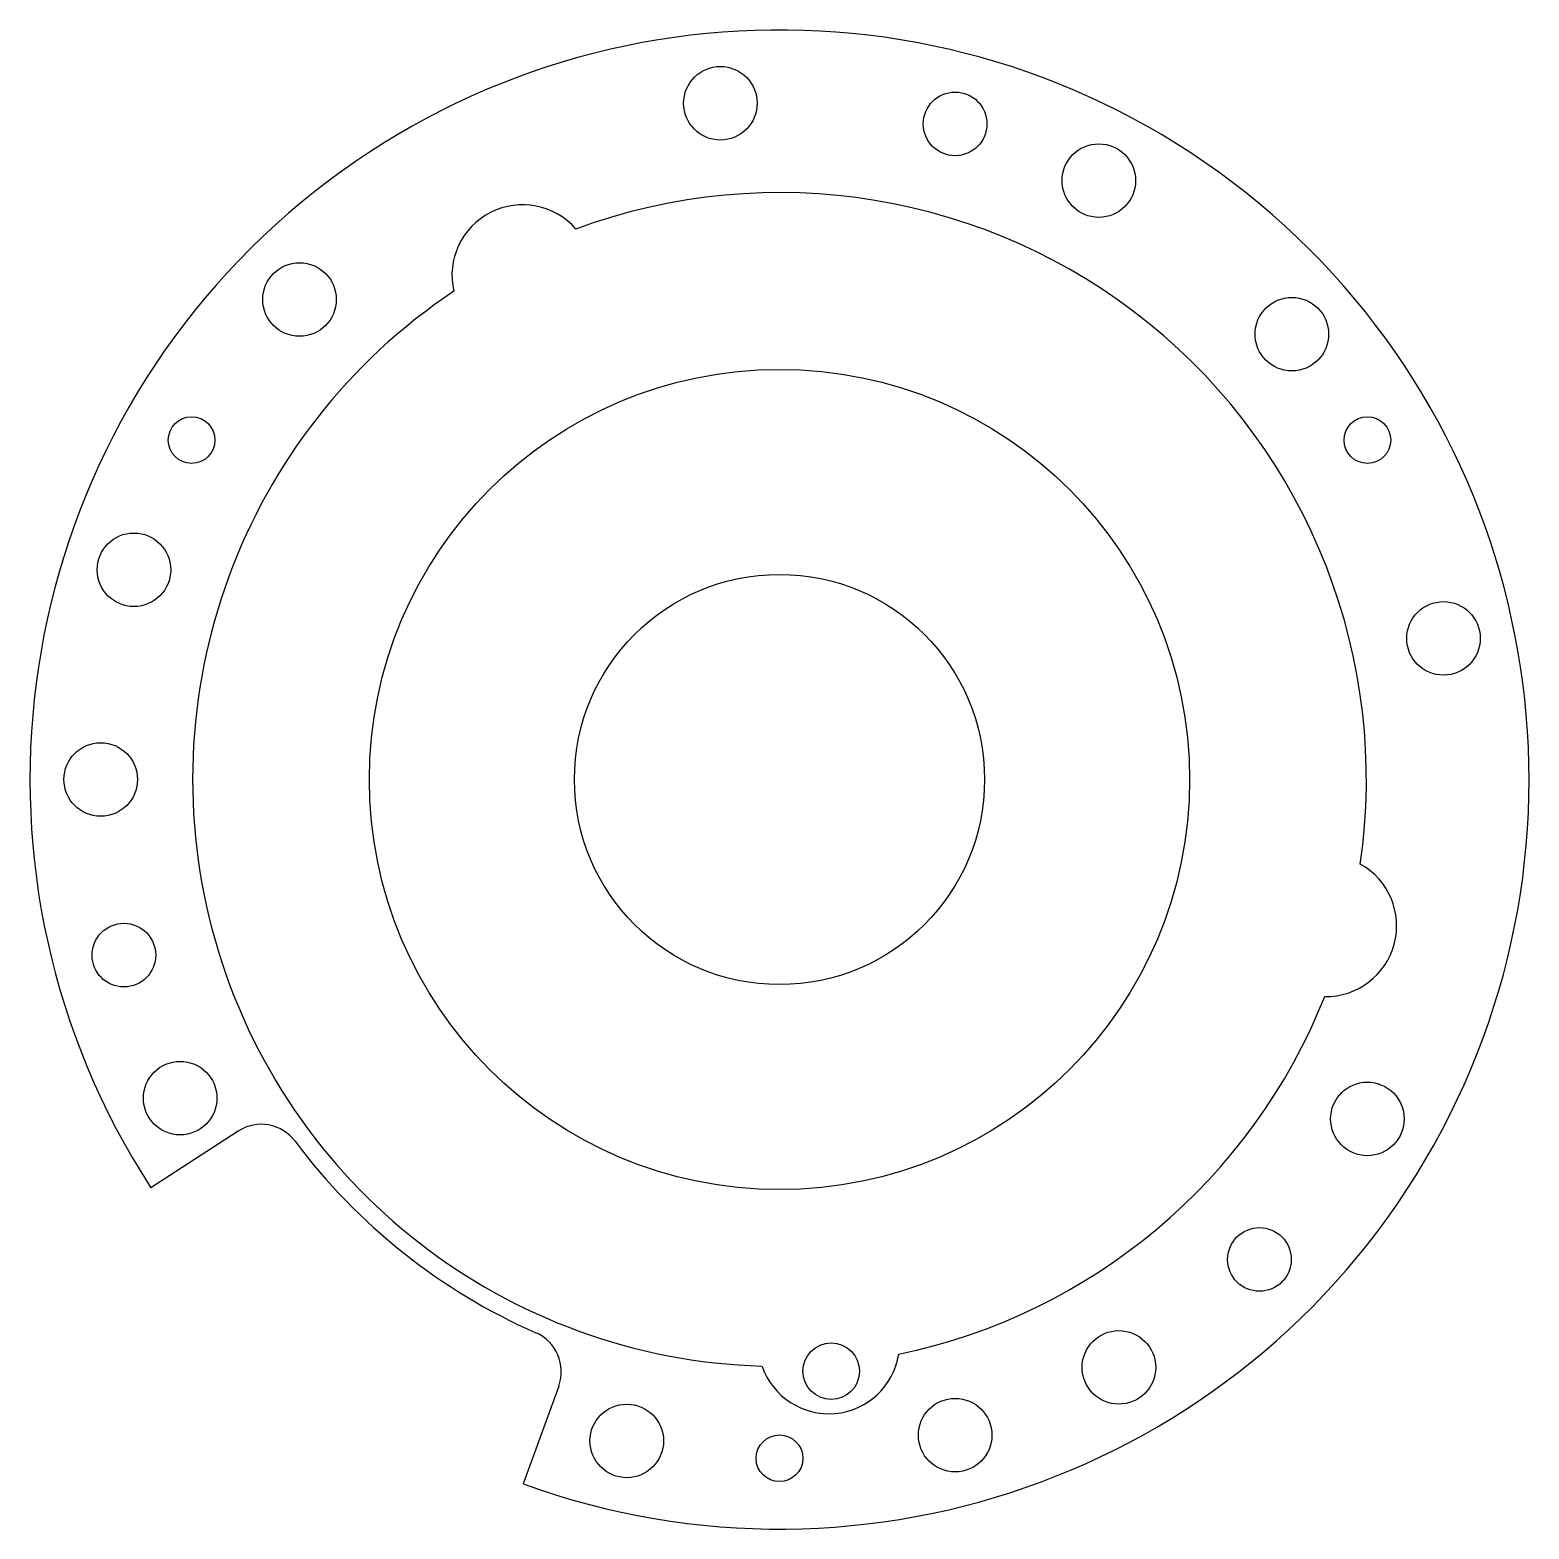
# Model space of a CAD drawing. Header units: millimetres. Extents: x 96 to 202, y 52 to 158.
import ezdxf

# ---------------------------------------------------------------- set-up
doc = ezdxf.new("R2010")
doc.units = ezdxf.units.MM
doc.layers.add('View001', color=7, linetype='CONTINUOUS')

msp = doc.modelspace()

# ---------------------------------------------------------------- linework, layer by layer
at = {"layer": 'View001'}
for p, q in [((110.21, 80.14), (104.05, 76.13)), ((132.89, 62.1), (130.37, 55.2))]:
    msp.add_line(p, q, dxfattribs=at)
for centre, radius in [((144.32, 152.82), 2.6), ((160.92, 151.36), 2.25), ((171.08, 147.35), 2.6), ((114.56, 138.94), 2.6), ((184.73, 136.49), 2.6), ((148.5, 105), 29), ((106.93, 129), 1.65), ((190.07, 129), 1.65), ((102.85, 119.83), 2.6), ((148.5, 105), 14.5), ((195.45, 114.98), 2.6), ((100.5, 105), 2.6), ((102.14, 92.58), 2.25), ((106.12, 82.47), 2.6), ((190.07, 81), 2.6), ((182.44, 71.06), 2.25), ((172.5, 63.43), 2.6), ((152.16, 63.16), 2), ((137.7, 58.23), 2.6), ((160.92, 58.64), 2.6), ((148.5, 57), 1.65)]:
    msp.add_circle(centre, radius, dxfattribs=at)
for centre, radius, start, end in [((148.5, 105), 53, -110, -147), ((148.5, 105), 41.5, -8.2887, 110.2887), ((130.34, 140.64), 5, 41.0711, -167.0711), ((148.5, 105), 41.5, 123.7113, -91.7113), ((187.14, 94.65), 5, -90.9289, 60.9289), ((148.5, 105), 41.5, -78.2887, -21.7113), ((111.85, 77.62), 3, 36.7598, 123), ((148.5, 105), 42.75, -143.2402, -113.7598), ((130.07, 63.13), 3, -20, 66.2402), ((151.99, 65.15), 5, -160.9289, -9.0711)]:
    msp.add_arc(centre, radius, start, end, dxfattribs=at)

doc.saveas('drawing.dxf')
